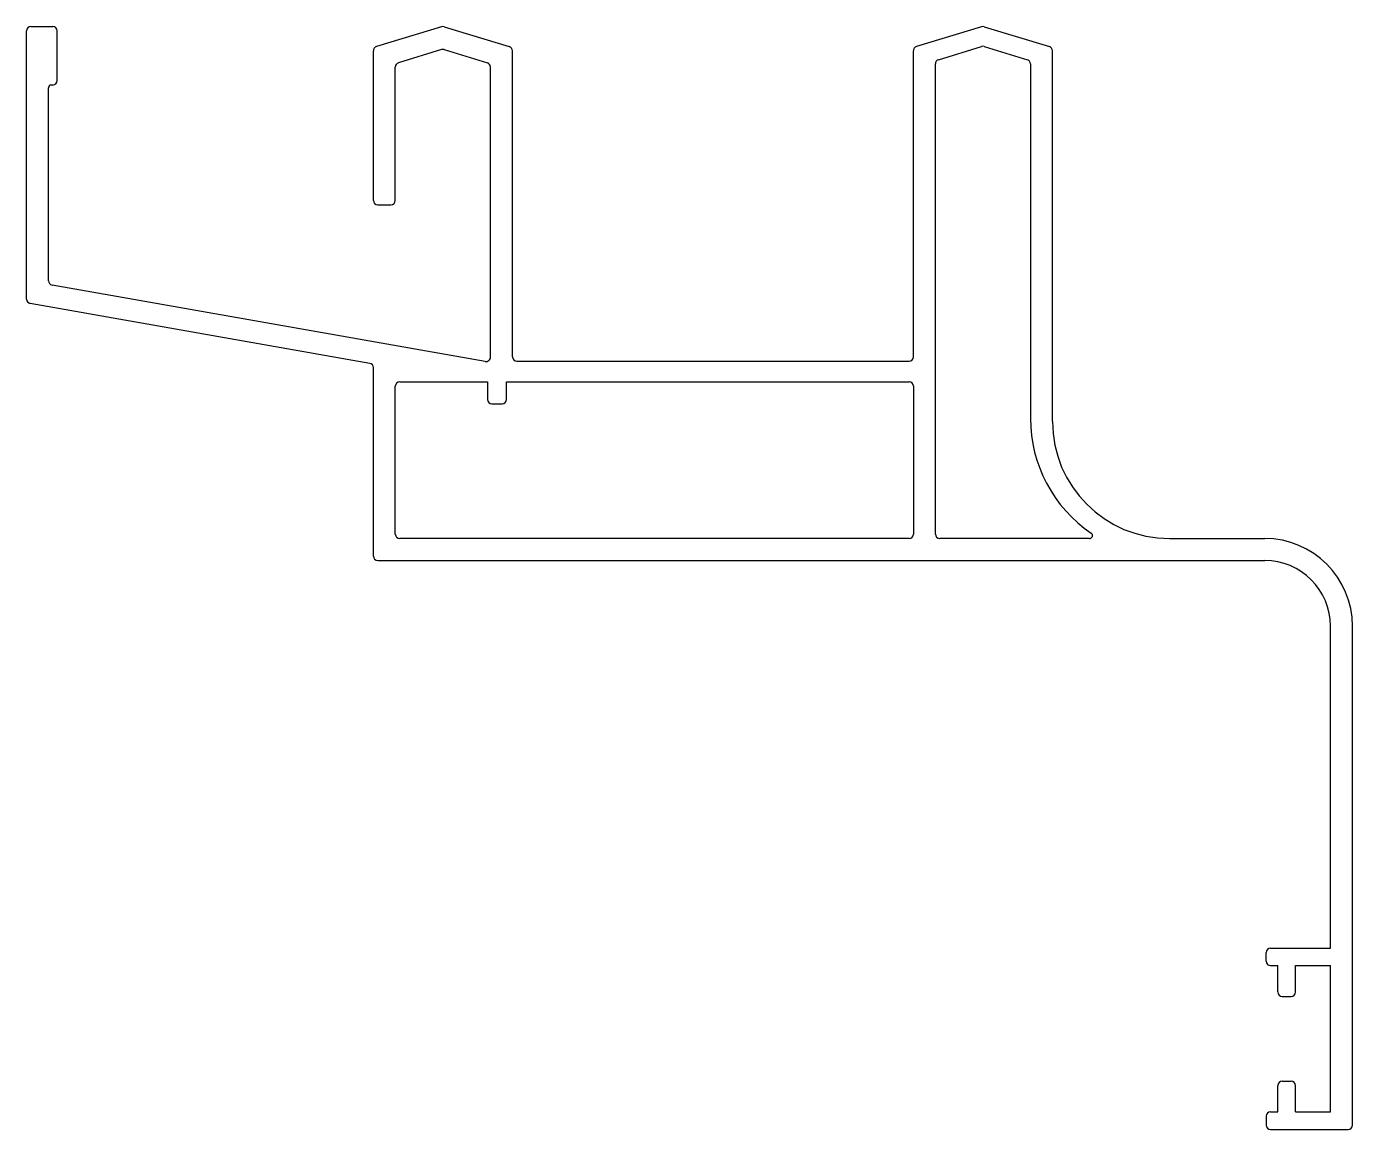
# Model space of a CAD drawing. Extents: x 835.4 to 926, y 39.9 to 115.3.
import ezdxf

# ---------------------------------------------------------------- set-up
doc = ezdxf.new("R2010")
doc.units = 0
doc.layers.get('0').update_dxf_attribs({"linetype": 'CONTINUOUS'})

msp = doc.modelspace()

# ---------------------------------------------------------------- linework, layer by layer
for p, q in [((835.703, 115.287), (837.203, 115.287)), ((863.765, 115.273), (859.315, 113.913)), ((863.941, 115.273), (868.391, 113.913)), ((900.665, 115.273), (896.215, 113.913)), ((900.841, 115.273), (905.291, 113.913)), ((835.403, 96.646), (835.403, 114.987)), ((837.503, 111.587), (837.503, 114.987)), ((859.103, 103.402), (859.103, 113.626)), ((863.765, 113.705), (860.815, 112.803)), ((863.941, 113.705), (866.891, 112.803)), ((868.603, 92.702), (868.603, 113.626)), ((896.003, 92.702), (896.003, 113.626)), ((897.715, 113.018), (900.665, 113.92)), ((900.841, 113.92), (903.791, 113.018)), ((905.503, 88.282), (905.503, 113.626)), ((860.603, 103.402), (860.603, 112.516)), ((867.103, 92.686), (867.103, 112.516)), ((897.503, 80.582), (897.503, 112.731)), ((904.003, 112.731), (904.003, 88.497)), ((836.903, 97.905), (836.903, 111.087)), ((837.203, 111.287), (837.103, 111.287)), ((859.403, 103.102), (860.303, 103.102)), ((866.751, 92.39), (837.151, 97.609)), ((858.855, 92.259), (835.651, 96.351)), ((859.103, 79.082), (859.103, 91.964)), ((868.903, 92.402), (895.703, 92.402)), ((860.603, 80.582), (860.603, 90.697)), ((860.903, 90.997), (866.903, 90.997)), ((866.903, 90.997), (866.903, 89.797)), ((868.203, 89.797), (868.203, 90.997)), ((868.203, 90.997), (895.703, 90.997)), ((896.003, 90.697), (896.003, 80.582)), ((867.203, 89.497), (867.903, 89.497)), ((895.703, 80.282), (860.903, 80.282)), ((908.04, 80.282), (897.803, 80.282)), ((913.503, 80.282), (920.003, 80.282)), ((859.403, 78.782), (920.003, 78.782)), ((924.503, 52.282), (924.503, 74.282)), ((926.003, 40.182), (926.003, 74.282)), ((920.103, 51.382), (920.103, 51.982)), ((920.403, 52.282), (924.503, 52.282)), ((920.403, 51.082), (920.903, 51.082)), ((920.903, 49.282), (920.903, 51.082)), ((922.103, 49.282), (922.103, 51.082)), ((922.103, 51.082), (924.503, 51.082)), ((924.503, 41.082), (924.503, 51.082)), ((921.203, 48.982), (921.803, 48.982)), ((920.903, 41.082), (920.903, 42.882)), ((921.203, 43.182), (921.803, 43.182)), ((922.103, 41.082), (922.103, 42.882)), ((920.103, 40.782), (920.103, 40.182)), ((920.403, 41.082), (920.903, 41.082)), ((922.103, 41.082), (924.503, 41.082)), ((920.403, 39.882), (925.703, 39.882))]:
    msp.add_line(p, q)
for centre, radius, start, end in [((835.703, 114.987), 0.3, 90, 180), ((837.203, 114.987), 0.3, 0, 90), ((863.853, 114.987), 0.3, 73, 107), ((900.753, 114.987), 0.3, 73, 107), ((859.403, 113.626), 0.3, 107, 180), ((863.853, 113.418), 0.3, 73, 107), ((868.303, 113.626), 0.3, 0, 73), ((896.303, 113.626), 0.3, 107, 180), ((900.753, 113.633), 0.3, 73, 107), ((905.203, 113.626), 0.3, 0, 73), ((860.903, 112.516), 0.3, 107, 180), ((866.803, 112.516), 0.3, 0, 73), ((897.803, 112.731), 0.3, 107, 180), ((903.703, 112.731), 0.3, 0, 73), ((837.203, 111.587), 0.3, 270, 0), ((837.103, 111.087), 0.2, 90, 180), ((859.403, 103.402), 0.3, 180, 270), ((860.303, 103.402), 0.3, 270, 0), ((837.203, 97.905), 0.3, 180, 260), ((835.703, 96.646), 0.3, 180, 260), ((866.803, 92.686), 0.3, 260, 0), ((868.903, 92.702), 0.3, 180, 270), ((895.703, 92.702), 0.3, 270, 0), ((858.803, 91.964), 0.3, 0, 80), ((860.903, 90.697), 0.3, 90, 180), ((895.703, 90.697), 0.3, 0, 90), ((867.203, 89.797), 0.3, 180, 270), ((867.903, 89.797), 0.3, 270, 0), ((913.503, 88.497), 9.5, 180, 235.7229), ((913.503, 88.282), 8, 180, 270), ((908.04, 80.482), 0.2, 270, 55.7229), ((860.903, 80.582), 0.3, 180, 270), ((895.703, 80.582), 0.3, 270, 0), ((897.803, 80.582), 0.3, 180, 270), ((920.003, 74.282), 6, 0, 90), ((859.403, 79.082), 0.3, 180, 270), ((920.003, 74.282), 4.5, 0, 90), ((920.403, 51.982), 0.3, 90, 180), ((920.403, 51.382), 0.3, 180, 270), ((921.203, 49.282), 0.3, 180, 270), ((921.803, 49.282), 0.3, 270, 0), ((921.203, 42.882), 0.3, 90, 180), ((921.803, 42.882), 0.3, 0, 90), ((920.403, 40.782), 0.3, 90, 180), ((920.403, 40.182), 0.3, 180, 270), ((925.703, 40.182), 0.3, 270, 0)]:
    msp.add_arc(centre, radius, start, end)

doc.saveas('drawing.dxf')
